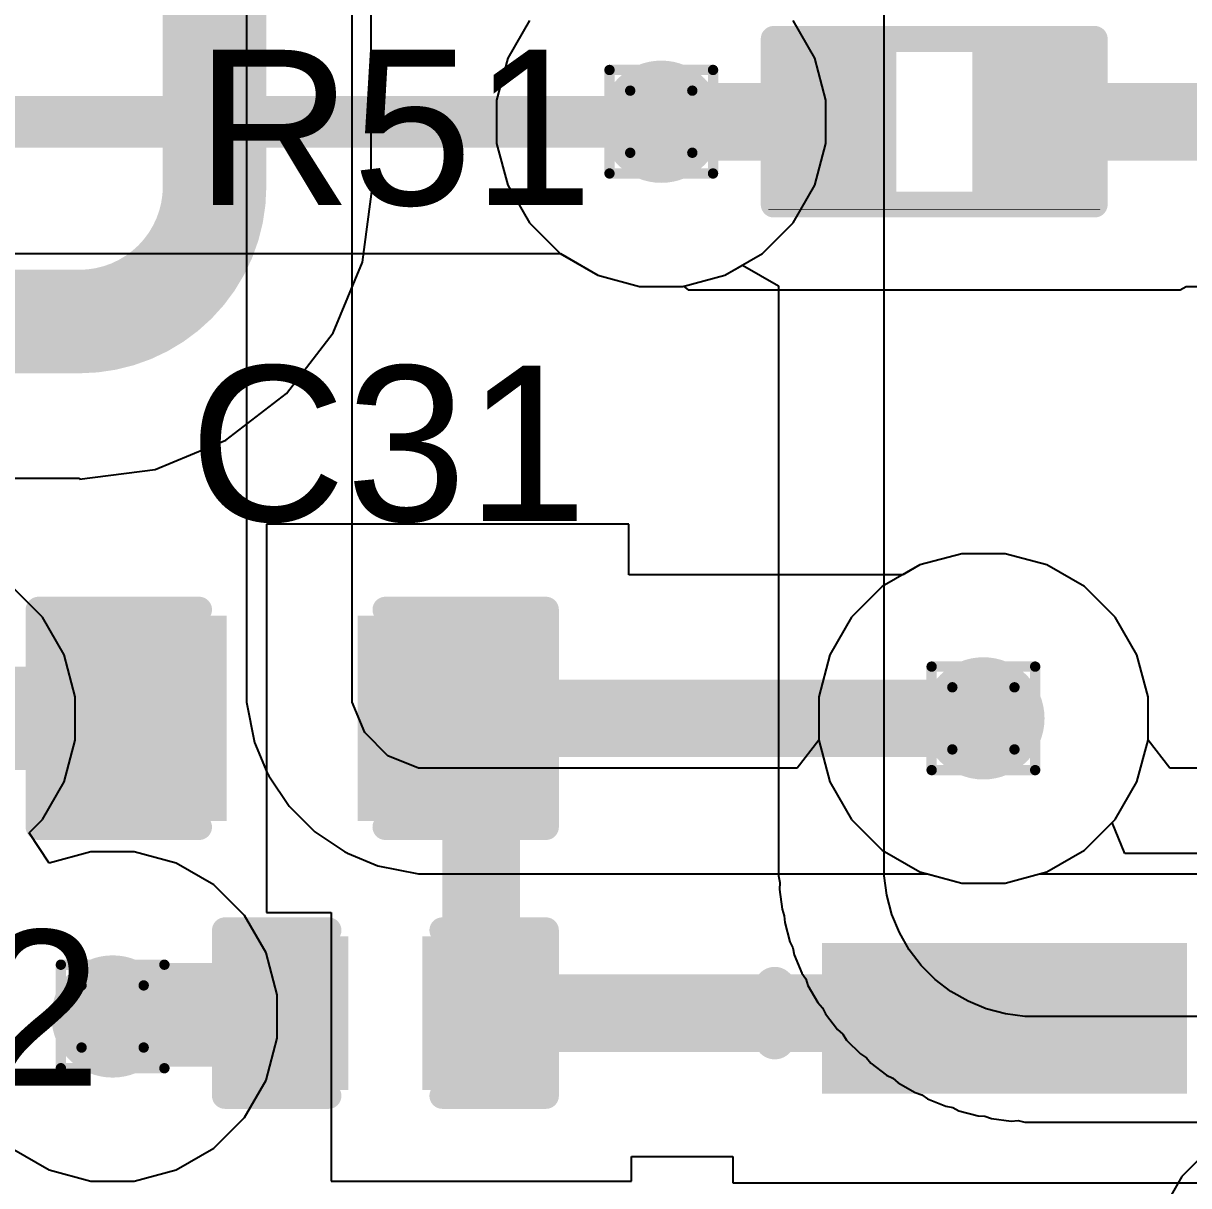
# Model space of a CAD drawing. Header units: inches. Extents: x -5 to 230, y -4 to 159.
# Drawn here: x 61.89 to 67.61, y 55.31 to 61.02 of the extents above; entities that cross this region are included whole.
import ezdxf

# ---------------------------------------------------------------- set-up
doc = ezdxf.new("R2010")
doc.units = ezdxf.units.IN
for name, color, linetype in [('Bottom Layer', 5, 'Continuous'), ('Drill Drawing', 1, 'Continuous'), ('Layer 1', 16, 'Continuous'), ('Layer 2', 76, 'Continuous'), ('Top Layer', 1, 'Continuous'), ('Top Overlay', 2, 'Continuous'), ('Top Paste', 8, 'Continuous'), ('Top Solder', 216, 'Continuous'), ('Via Holes', 16, 'Continuous')]:
    doc.layers.add(name, color=color, linetype=linetype)
doc.styles.add('Arial', font='', dxfattribs={"height": 0.2})
doc.styles.get('Arial').set_extended_font_data('Arial')

# ---------------------------------------------------------------- blocks, each defined once
blk = doc.blocks.new('SOIC_16_300____37')
at = {"layer": 'Top Layer'}
blk.add_hatch(color=1, dxfattribs=at).paths.add_polyline_path([(-5.69999876, 4.7449994), (-4.04999952, 4.7449994), (-4.04999952, 4.145000599999999), (-5.69999876, 4.145000599999999)])
at = {"layer": 'Top Paste'}
blk.add_hatch(color=8, dxfattribs=at).paths.add_polyline_path([(-5.69999876, 4.7449994), (-4.04999952, 4.7449994), (-4.04999952, 4.145000599999999), (-5.69999876, 4.145000599999999)])
at = {"layer": 'Top Solder'}
blk.add_hatch(color=216, dxfattribs=at).paths.add_polyline_path([(-5.769998619999999, 4.81499926), (-3.97999966, 4.81499926), (-3.97999966, 4.075000739999999), (-5.769998619999999, 4.075000739999999)])
at = {"layer": 'Top Overlay'}
for points in [[(-6.00199714, 4.597399999999999, 0.1999996, 0.1999996, 0), (-5.87499714, 4.4704, 0.1999996, 0.1999996, 0)], [(-6.00199714, 4.3434, 0.1999996, 0.1999996, 0), (-6.00199714, 4.597399999999999, 0.1999996, 0.1999996, 0)], [(-6.00199714, 4.3434, 0.1999996, 0.1999996, 0), (-5.87499714, 4.4704, 0.1999996, 0.1999996, 0)]]:
    blk.add_lwpolyline(points, format="xyseb", dxfattribs=at)
for points in [[(-6.05199704, 4.597399999999999, 0.0999998, 0.0999998, 1), (-5.95199724, 4.597399999999999, 0.0999998, 0.0999998, 1)], [(-6.05199704, 4.597399999999999, 0.0999998, 0.0999998, 1), (-5.95199724, 4.597399999999999, 0.0999998, 0.0999998, 1)], [(-5.924997039999999, 4.4704, 0.0999998, 0.0999998, 1), (-5.824997239999999, 4.4704, 0.0999998, 0.0999998, 1)], [(-5.924997039999999, 4.4704, 0.0999998, 0.0999998, 1), (-5.824997239999999, 4.4704, 0.0999998, 0.0999998, 1)], [(-6.05199704, 4.3434, 0.0999998, 0.0999998, 1), (-5.95199724, 4.3434, 0.0999998, 0.0999998, 1)], [(-6.05199704, 4.3434, 0.0999998, 0.0999998, 1), (-5.95199724, 4.3434, 0.0999998, 0.0999998, 1)]]:
    blk.add_lwpolyline(points, format="xyseb", close=True, dxfattribs=at)
blk = doc.blocks.new('R___0402_129')
at = {"layer": 'Top Layer'}
for points in [[(-0.6985, -0.3175), (-0.6985, 0.3175), (-0.2412999999999999, 0.3175), (-0.2413, -0.3175)], [(0.2412999999999999, -0.3175), (0.2413, 0.3175), (0.6985, 0.3175), (0.6985, -0.3175)]]:
    blk.add_hatch(color=1, dxfattribs=at).paths.add_polyline_path(points)
at = {"layer": 'Top Paste'}
for points in [[(-0.6985, -0.3175), (-0.6985, 0.3175), (-0.2412999999999999, 0.3175), (-0.2413, -0.3175)], [(0.2412999999999999, -0.3175), (0.2413, 0.3175), (0.6985, 0.3175), (0.6985, -0.3175)]]:
    blk.add_hatch(color=8, dxfattribs=at).paths.add_polyline_path(points)
at = {"layer": 'Top Solder'}
for points in [[(-0.75350116, -0.37250116), (-0.75350116, 0.37250116), (-0.1862988399999999, 0.37250116), (-0.18629884, -0.37250116)], [(0.1862988399999999, -0.37250116), (0.18629884, 0.37250116), (0.75350116, 0.37250116), (0.75350116, -0.37250116)]]:
    blk.add_hatch(color=216, dxfattribs=at).paths.add_polyline_path(points)
at = {"layer": 'Top Overlay'}
for points in [[(-0.7874, 0.4064, 0.127, 0.127, 0), (0.7874, 0.4064, 0.127, 0.127, 0)], [(-0.7874, -0.4064, 0.127, 0.127, 0), (-0.7874, 0.4064, 0.127, 0.127, 0)], [(0.7874, -0.4064, 0.127, 0.127, 0), (0.7874, 0.4064, 0.127, 0.127, 0)], [(-0.7874, -0.4064, 0.127, 0.127, 0), (0.7874, -0.4064, 0.127, 0.127, 0)], [(-0.8128, -0.4318, 0.0032258, 0.0032258, 0), (0.8128, -0.4318, 0.0032258, 0.0032258, 0)]]:
    blk.add_lwpolyline(points, format="xyseb", dxfattribs=at)
for points in [[(-0.8191499999999999, 0.4064, 0.0635, 0.0635, 1), (-0.7556499999999999, 0.4064, 0.0635, 0.0635, 1)], [(-0.8191499999999999, 0.4064, 0.0635, 0.0635, 1), (-0.7556499999999999, 0.4064, 0.0635, 0.0635, 1)], [(0.7556499999999999, 0.4064, 0.0635, 0.0635, 1), (0.8191499999999999, 0.4064, 0.0635, 0.0635, 1)], [(0.7556499999999999, 0.4064, 0.0635, 0.0635, 1), (0.8191499999999999, 0.4064, 0.0635, 0.0635, 1)], [(-0.8191499999999999, -0.4064, 0.0635, 0.0635, 1), (-0.7556499999999999, -0.4064, 0.0635, 0.0635, 1)], [(-0.8191499999999999, -0.4064, 0.0635, 0.0635, 1), (-0.7556499999999999, -0.4064, 0.0635, 0.0635, 1)], [(0.7556499999999999, -0.4064, 0.0635, 0.0635, 1), (0.8191499999999999, -0.4064, 0.0635, 0.0635, 1)], [(0.7556499999999999, -0.4064, 0.0635, 0.0635, 1), (0.8191499999999999, -0.4064, 0.0635, 0.0635, 1)], [(-0.81360518, -0.4318, 0.0016129, 0.0016129, 1), (-0.8119948199999999, -0.4318, 0.0016129, 0.0016129, 1)], [(0.8119948199999999, -0.4318, 0.0016129, 0.0016129, 1), (0.81360518, -0.4318, 0.0016129, 0.0016129, 1)]]:
    blk.add_lwpolyline(points, format="xyseb", close=True, dxfattribs=at)
blk = doc.blocks.new('C___0402_231')
at = {"layer": 'Top Layer'}
for points in [[(-0.6985, -0.3175), (-0.6985, 0.3175), (-0.2412999999999999, 0.3175), (-0.2413, -0.3175)], [(0.2412999999999999, -0.3175), (0.2413, 0.3175), (0.6985, 0.3175), (0.6985, -0.3175)]]:
    blk.add_hatch(color=1, dxfattribs=at).paths.add_polyline_path(points)
at = {"layer": 'Top Paste'}
for points in [[(-0.6985, -0.3175), (-0.6985, 0.3175), (-0.2412999999999999, 0.3175), (-0.2413, -0.3175)], [(0.2412999999999999, -0.3175), (0.2413, 0.3175), (0.6985, 0.3175), (0.6985, -0.3175)]]:
    blk.add_hatch(color=8, dxfattribs=at).paths.add_polyline_path(points)
at = {"layer": 'Top Solder'}
for points in [[(-0.7584998799999999, -0.37749988), (-0.7584998799999999, 0.37749988), (-0.18130012, 0.37749988), (-0.18130012, -0.37749988)], [(0.18130012, -0.37749988), (0.18130012, 0.37749988), (0.7584998799999999, 0.37749988), (0.7584998799999999, -0.37749988)]]:
    blk.add_hatch(color=216, dxfattribs=at).paths.add_polyline_path(points)
at = {"layer": 'Top Overlay'}
for points in [[(-0.7874, 0.4064, 0.127, 0.127, 0), (-0.2794, 0.4064, 0.127, 0.127, 0)], [(-0.7874, -0.4064, 0.127, 0.127, 0), (-0.7874, 0.4064, 0.127, 0.127, 0)], [(0.2794, 0.4064, 0.127, 0.127, 0), (0.7874, 0.4064, 0.127, 0.127, 0)], [(0.7874, -0.4064, 0.127, 0.127, 0), (0.7874, 0.4064, 0.127, 0.127, 0)], [(-0.7874, -0.4064, 0.127, 0.127, 0), (-0.2794, -0.4064, 0.127, 0.127, 0)], [(0.2794, -0.4064, 0.127, 0.127, 0), (0.7874, -0.4064, 0.127, 0.127, 0)]]:
    blk.add_lwpolyline(points, format="xyseb", dxfattribs=at)
for points in [[(-0.8191499999999999, 0.4064, 0.0635, 0.0635, 1), (-0.7556499999999999, 0.4064, 0.0635, 0.0635, 1)], [(-0.8191499999999999, 0.4064, 0.0635, 0.0635, 1), (-0.7556499999999999, 0.4064, 0.0635, 0.0635, 1)], [(-0.31115, 0.4064, 0.0635, 0.0635, 1), (-0.24765, 0.4064, 0.0635, 0.0635, 1)], [(0.24765, 0.4064, 0.0635, 0.0635, 1), (0.31115, 0.4064, 0.0635, 0.0635, 1)], [(0.7556499999999999, 0.4064, 0.0635, 0.0635, 1), (0.8191499999999999, 0.4064, 0.0635, 0.0635, 1)], [(0.7556499999999999, 0.4064, 0.0635, 0.0635, 1), (0.8191499999999999, 0.4064, 0.0635, 0.0635, 1)], [(-0.8191499999999999, -0.4064, 0.0635, 0.0635, 1), (-0.7556499999999999, -0.4064, 0.0635, 0.0635, 1)], [(-0.8191499999999999, -0.4064, 0.0635, 0.0635, 1), (-0.7556499999999999, -0.4064, 0.0635, 0.0635, 1)], [(-0.31115, -0.4064, 0.0635, 0.0635, 1), (-0.24765, -0.4064, 0.0635, 0.0635, 1)], [(0.24765, -0.4064, 0.0635, 0.0635, 1), (0.31115, -0.4064, 0.0635, 0.0635, 1)], [(0.7556499999999999, -0.4064, 0.0635, 0.0635, 1), (0.8191499999999999, -0.4064, 0.0635, 0.0635, 1)], [(0.7556499999999999, -0.4064, 0.0635, 0.0635, 1), (0.8191499999999999, -0.4064, 0.0635, 0.0635, 1)]]:
    blk.add_lwpolyline(points, format="xyseb", close=True, dxfattribs=at)
blk = doc.blocks.new('C___0603_232')
at = {"layer": 'Top Layer'}
for points in [[(-0.3809999999999999, 0.4445), (-0.3810000000000001, -0.4445), (-1.143, -0.4445), (-1.143, 0.4445)], [(1.143, 0.4445), (1.143, -0.4445), (0.3809999999999999, -0.4445), (0.3810000000000001, 0.4445)]]:
    blk.add_hatch(color=1, dxfattribs=at).paths.add_polyline_path(points)
at = {"layer": 'Top Paste'}
for points in [[(-0.3809999999999999, 0.4445), (-0.3810000000000001, -0.4445), (-1.143, -0.4445), (-1.143, 0.4445)], [(1.143, 0.4445), (1.143, -0.4445), (0.3809999999999999, -0.4445), (0.3810000000000001, 0.4445)]]:
    blk.add_hatch(color=8, dxfattribs=at).paths.add_polyline_path(points)
at = {"layer": 'Top Solder'}
for points in [[(-0.3210001199999999, 0.5044998799999999), (-0.3210001200000001, -0.50449988), (-1.20299988, -0.5044998799999999), (-1.20299988, 0.50449988)], [(1.20299988, 0.5044998799999999), (1.20299988, -0.50449988), (0.3210001199999999, -0.5044998799999999), (0.3210001200000001, 0.50449988)]]:
    blk.add_hatch(color=216, dxfattribs=at).paths.add_polyline_path(points)
at = {"layer": 'Top Overlay'}
for points in [[(-1.2446, -0.5334, 0.127, 0.127, 0), (-1.2446, 0.5334, 0.127, 0.127, 0)], [(-1.2446, 0.5334, 0.127, 0.127, 0), (-0.4571999999999999, 0.5334, 0.127, 0.127, 0)], [(0.4571999999999999, 0.5334, 0.127, 0.127, 0), (1.2446, 0.5334, 0.127, 0.127, 0)], [(1.2446, -0.5334, 0.127, 0.127, 0), (1.2446, 0.5334, 0.127, 0.127, 0)], [(-1.2446, -0.5334, 0.127, 0.127, 0), (-0.4571999999999999, -0.5334, 0.127, 0.127, 0)], [(0.4571999999999999, -0.5334, 0.127, 0.127, 0), (1.2446, -0.5334, 0.127, 0.127, 0)]]:
    blk.add_lwpolyline(points, format="xyseb", dxfattribs=at)
for points in [[(-1.27635, 0.5334, 0.0635, 0.0635, 1), (-1.21285, 0.5334, 0.0635, 0.0635, 1)], [(-1.27635, 0.5334, 0.0635, 0.0635, 1), (-1.21285, 0.5334, 0.0635, 0.0635, 1)], [(-0.4889499999999999, 0.5334, 0.0635, 0.0635, 1), (-0.42545, 0.5334, 0.0635, 0.0635, 1)], [(0.42545, 0.5334, 0.0635, 0.0635, 1), (0.4889499999999999, 0.5334, 0.0635, 0.0635, 1)], [(1.21285, 0.5334, 0.0635, 0.0635, 1), (1.27635, 0.5334, 0.0635, 0.0635, 1)], [(1.21285, 0.5334, 0.0635, 0.0635, 1), (1.27635, 0.5334, 0.0635, 0.0635, 1)], [(-1.27635, -0.5334, 0.0635, 0.0635, 1), (-1.21285, -0.5334, 0.0635, 0.0635, 1)], [(-1.27635, -0.5334, 0.0635, 0.0635, 1), (-1.21285, -0.5334, 0.0635, 0.0635, 1)], [(-0.4889499999999999, -0.5334, 0.0635, 0.0635, 1), (-0.42545, -0.5334, 0.0635, 0.0635, 1)], [(0.42545, -0.5334, 0.0635, 0.0635, 1), (0.4889499999999999, -0.5334, 0.0635, 0.0635, 1)], [(1.21285, -0.5334, 0.0635, 0.0635, 1), (1.27635, -0.5334, 0.0635, 0.0635, 1)], [(1.21285, -0.5334, 0.0635, 0.0635, 1), (1.27635, -0.5334, 0.0635, 0.0635, 1)]]:
    blk.add_lwpolyline(points, format="xyseb", close=True, dxfattribs=at)

msp = doc.modelspace()

# ---------------------------------------------------------------- hatches: boundary and pattern name
at = {"layer": 'Bottom Layer'}
h = msp.add_hatch(color=5, dxfattribs=at)
edge = h.paths.add_edge_path()
edge.add_arc((65.024, 60.53632292), 0.2999994, 0, 360)
h = msp.add_hatch(color=5, dxfattribs=at)
edge = h.paths.add_edge_path()
edge.add_arc((66.60445404000001, 57.6081144), 0.2999994, 0, 360)
h = msp.add_hatch(color=5, dxfattribs=at)
edge = h.paths.add_edge_path()
edge.add_arc((62.33233659999999, 56.14507948), 0.2999994, 0, 360)
at = {"layer": 'Layer 1'}
h = msp.add_hatch(color=16, dxfattribs=at)
edge = h.paths.add_edge_path()
edge.add_arc((65.024, 60.53632292), 0.2999994, 0, 360)
h = msp.add_hatch(color=16, dxfattribs=at)
edge = h.paths.add_edge_path()
edge.add_arc((66.60445404000001, 57.6081144), 0.2999994, 0, 360)
h = msp.add_hatch(color=16, dxfattribs=at)
edge = h.paths.add_edge_path()
edge.add_arc((62.33233659999999, 56.14507948), 0.2999994, 0, 360)
at = {"layer": 'Layer 2'}
h = msp.add_hatch(color=76, dxfattribs=at)
edge = h.paths.add_edge_path()
edge.add_arc((65.024, 60.53632292), 0.2999994, 0, 360)
h = msp.add_hatch(color=76, dxfattribs=at)
edge = h.paths.add_edge_path()
edge.add_arc((66.60445404000001, 57.6081144), 0.2999994, 0, 360)
h = msp.add_hatch(color=76, dxfattribs=at)
edge = h.paths.add_edge_path()
edge.add_arc((62.33233659999999, 56.14507948), 0.2999994, 0, 360)
at = {"layer": 'Top Layer'}
h = msp.add_hatch(color=1, dxfattribs=at)
edge = h.paths.add_edge_path()
edge.add_arc((65.024, 60.53632292), 0.2999994, 0, 360)
h = msp.add_hatch(color=1, dxfattribs=at)
edge = h.paths.add_edge_path()
edge.add_arc((66.60445404000001, 57.6081144), 0.2999994, 0, 360)
h = msp.add_hatch(color=1, dxfattribs=at)
edge = h.paths.add_edge_path()
edge.add_arc((62.33233659999999, 56.14507948), 0.2999994, 0, 360)
at = {"layer": 'Via Holes'}
h = msp.add_hatch(color=7, dxfattribs=at)
edge = h.paths.add_edge_path()
edge.add_arc((65.024, 60.53632292), 0.1499997, 0, 360)
h = msp.add_hatch(color=7, dxfattribs=at)
edge = h.paths.add_edge_path()
edge.add_arc((66.60445404000001, 57.6081144), 0.1499997, 0, 360)
h = msp.add_hatch(color=7, dxfattribs=at)
edge = h.paths.add_edge_path()
edge.add_arc((62.33233659999999, 56.14507948), 0.1499997, 0, 360)

# ---------------------------------------------------------------- linework, layer by layer
at = {"layer": 'Bottom Layer'}
for p, q in [((66.11751571999999, 56.88414328), (66.11751571999999, 64.6802872)), ((55.1731434, 59.888882), (64.52940358000001, 59.888882)), ((64.52940358000001, 59.888882), (64.71212356, 59.78338818)), ((65.33587644, 59.78338818), (65.421764, 59.83297406)), ((65.421764, 59.83297406), (65.599564, 59.73032249999999)), ((64.71212356, 59.78338818), (64.9176248, 59.72832352)), ((65.1303752, 59.72832352), (65.33587644, 59.78338818)), ((64.9176248, 59.72832352), (65.1303752, 59.72832352)), ((65.599564, 59.73032249999999), (65.599564, 56.88417121999999)), ((65.599564, 56.88417121999999), (65.59956145999999, 56.83573087999999)), ((65.59956145999999, 56.83573087999999), (65.60622642, 56.80222066)), ((66.11751317999999, 56.83570294), (66.11751571999999, 56.88414328)), ((66.13015476, 56.73964776), (66.11751317999999, 56.83570294)), ((65.60622642, 56.80222066), (65.60398868, 56.76811862)), ((65.60398868, 56.76811862), (65.61663026, 56.67206344)), ((66.15522709999999, 56.646064), (66.13015476, 56.73964776)), ((65.61663026, 56.67206344), (65.62761576, 56.6397013)), ((65.62761576, 56.6397013), (65.62984842, 56.60560688)), ((65.62984842, 56.60560688), (65.65492076, 56.51202565999999)), ((66.1922984, 56.5565544), (66.15522709999999, 56.646064)), ((66.24073874, 56.47265057999999), (66.1922984, 56.5565544)), ((65.65492076, 56.51202565999999), (65.67002867999999, 56.4813831)), ((65.67002867999999, 56.4813831), (65.67669364, 56.44787542)), ((65.67669364, 56.44787542), (65.71376494, 56.35836582)), ((66.29971754, 56.39578763999999), (66.24073874, 56.47265057999999)), ((66.36822642, 56.3272813), (66.29971754, 56.39578763999999)), ((65.71376494, 56.35836582), (65.73274889999999, 56.32995084)), ((65.73274889999999, 56.32995084), (65.7437344, 56.29758616)), ((66.44508936, 56.2683025), (66.36822642, 56.3272813)), ((65.7437344, 56.29758616), (65.79217474, 56.2136798)), ((66.52899318, 56.21986216), (66.44508936, 56.2683025)), ((65.79217474, 56.2136798), (65.81470962, 56.18798261999999)), ((66.61850278, 56.18278832), (66.52899318, 56.21986216)), ((65.81470962, 56.18798261999999), (65.82982007999999, 56.1573426)), ((65.82982007999999, 56.1573426), (65.88879888, 56.08047965999999)), ((66.71208654, 56.15771598), (66.61850278, 56.18278832)), ((66.80814172, 56.1450744), (66.71208654, 56.15771598)), ((66.85658206, 56.14507948), (66.80814172, 56.1450744)), ((69.9659129, 56.1450744), (66.85658206, 56.14507948)), ((65.88879888, 56.08047965999999), (65.91448844, 56.05794985999999)), ((65.91448844, 56.05794985999999), (65.93347748000001, 56.02953234)), ((65.93347748000001, 56.02953234), (66.00198635999999, 55.96102854)), ((66.00198635999999, 55.96102854), (66.03039118, 55.94204966)), ((66.03039118, 55.94204966), (66.05291844, 55.91636264)), ((66.05291844, 55.91636264), (66.12978138, 55.85738384)), ((66.12978138, 55.85738384), (66.1604214, 55.84227337999999)), ((66.1604214, 55.84227337999999), (66.18611858, 55.81973849999999)), ((66.18611858, 55.81973849999999), (66.27002239999999, 55.77129815999999)), ((66.27002239999999, 55.77129815999999), (66.30238707999999, 55.76031265999999)), ((66.30238707999999, 55.76031265999999), (66.3307919, 55.74133378)), ((66.3307919, 55.74133378), (66.4203015, 55.70425994)), ((66.4203015, 55.70425994), (66.45380918, 55.69759498)), ((66.45380918, 55.69759498), (66.48446444, 55.68247944)), ((66.48446444, 55.68247944), (66.5780482, 55.65740963999999)), ((66.5780482, 55.65740963999999), (66.61213753999999, 55.65517697999999)), ((66.61213753999999, 55.65517697999999), (66.64450221999999, 55.64419147999999)), ((66.64450221999999, 55.64419147999999), (66.7405574, 55.6315499)), ((66.7405574, 55.6315499), (66.77467213999999, 55.63378763999999)), ((66.77467213999999, 55.63378763999999), (66.80819505999999, 55.62712268)), ((66.80819505999999, 55.62712268), (66.85663539999999, 55.62712776)), ((66.85663539999999, 55.62712776), (69.9573277, 55.62712268))]:
    msp.add_line(p, q, dxfattribs=at)
msp.add_lwpolyline([(46.49001115999999, 60.53632292, 0.254, 0.254, 0), (65.024, 60.53632292, 0.254, 0.254, 0)], format="xyseb", dxfattribs=at)
msp.add_lwpolyline([(64.9605, 60.53632292, 0.127, 0.127, 1), (65.08749999999999, 60.53632292, 0.127, 0.127, 1)], format="xyseb", close=True, dxfattribs=at)
at = {"layer": 'Drill Drawing'}
for points in [[(64.77, 60.79032291999999, 0.0508, 0.0508, 0), (65.27799999999999, 60.79032291999999, 0.0508, 0.0508, 0)], [(64.77, 60.28232292, 0.0508, 0.0508, 0), (64.77, 60.79032291999999, 0.0508, 0.0508, 0)], [(65.27799999999999, 60.28232292, 0.0508, 0.0508, 0), (65.27799999999999, 60.79032291999999, 0.0508, 0.0508, 0)], [(64.87159999999999, 60.68872292, 0.0508, 0.0508, 0), (65.17639999999999, 60.68872292, 0.0508, 0.0508, 0)], [(64.87159999999999, 60.38392292, 0.0508, 0.0508, 0), (64.87159999999999, 60.68872292, 0.0508, 0.0508, 0)], [(65.17639999999999, 60.38392292, 0.0508, 0.0508, 0), (65.17639999999999, 60.68872292, 0.0508, 0.0508, 0)], [(64.87159999999999, 60.38392292, 0.0508, 0.0508, 0), (65.17639999999999, 60.38392292, 0.0508, 0.0508, 0)], [(64.77, 60.28232292, 0.0508, 0.0508, 0), (65.27799999999999, 60.28232292, 0.0508, 0.0508, 0)], [(66.35045403999999, 57.8621144, 0.0508, 0.0508, 0), (66.85845404, 57.8621144, 0.0508, 0.0508, 0)], [(66.35045403999999, 57.3541144, 0.0508, 0.0508, 0), (66.35045403999999, 57.8621144, 0.0508, 0.0508, 0)], [(66.85845404, 57.3541144, 0.0508, 0.0508, 0), (66.85845404, 57.8621144, 0.0508, 0.0508, 0)], [(66.45205404, 57.7605144, 0.0508, 0.0508, 0), (66.75685404, 57.7605144, 0.0508, 0.0508, 0)], [(66.45205404, 57.4557144, 0.0508, 0.0508, 0), (66.45205404, 57.7605144, 0.0508, 0.0508, 0)], [(66.75685404, 57.4557144, 0.0508, 0.0508, 0), (66.75685404, 57.7605144, 0.0508, 0.0508, 0)], [(66.45205404, 57.4557144, 0.0508, 0.0508, 0), (66.75685404, 57.4557144, 0.0508, 0.0508, 0)], [(66.35045403999999, 57.3541144, 0.0508, 0.0508, 0), (66.85845404, 57.3541144, 0.0508, 0.0508, 0)], [(62.0783366, 56.39907948, 0.0508, 0.0508, 0), (62.5863366, 56.39907948, 0.0508, 0.0508, 0)], [(62.0783366, 55.89107947999999, 0.0508, 0.0508, 0), (62.0783366, 56.39907948, 0.0508, 0.0508, 0)], [(62.5863366, 55.89107947999999, 0.0508, 0.0508, 0), (62.5863366, 56.39907948, 0.0508, 0.0508, 0)], [(62.1799366, 56.29747947999999, 0.0508, 0.0508, 0), (62.4847366, 56.29747947999999, 0.0508, 0.0508, 0)], [(62.1799366, 55.99267947999999, 0.0508, 0.0508, 0), (62.1799366, 56.29747947999999, 0.0508, 0.0508, 0)], [(62.4847366, 55.99267947999999, 0.0508, 0.0508, 0), (62.4847366, 56.29747947999999, 0.0508, 0.0508, 0)], [(62.1799366, 55.99267947999999, 0.0508, 0.0508, 0), (62.4847366, 55.99267947999999, 0.0508, 0.0508, 0)], [(62.0783366, 55.89107947999999, 0.0508, 0.0508, 0), (62.5863366, 55.89107947999999, 0.0508, 0.0508, 0)]]:
    msp.add_lwpolyline(points, format="xyseb", dxfattribs=at)
for points in [[(64.7573, 60.79032291999999, 0.0254, 0.0254, 1), (64.78269999999999, 60.79032291999999, 0.0254, 0.0254, 1)], [(64.7573, 60.79032291999999, 0.0254, 0.0254, 1), (64.78269999999999, 60.79032291999999, 0.0254, 0.0254, 1)], [(65.2653, 60.79032291999999, 0.0254, 0.0254, 1), (65.2907, 60.79032291999999, 0.0254, 0.0254, 1)], [(65.2653, 60.79032291999999, 0.0254, 0.0254, 1), (65.2907, 60.79032291999999, 0.0254, 0.0254, 1)], [(64.8589, 60.68872292, 0.0254, 0.0254, 1), (64.8843, 60.68872292, 0.0254, 0.0254, 1)], [(64.8589, 60.68872292, 0.0254, 0.0254, 1), (64.8843, 60.68872292, 0.0254, 0.0254, 1)], [(65.1637, 60.68872292, 0.0254, 0.0254, 1), (65.1891, 60.68872292, 0.0254, 0.0254, 1)], [(65.1637, 60.68872292, 0.0254, 0.0254, 1), (65.1891, 60.68872292, 0.0254, 0.0254, 1)], [(64.8589, 60.38392292, 0.0254, 0.0254, 1), (64.8843, 60.38392292, 0.0254, 0.0254, 1)], [(64.8589, 60.38392292, 0.0254, 0.0254, 1), (64.8843, 60.38392292, 0.0254, 0.0254, 1)], [(65.1637, 60.38392292, 0.0254, 0.0254, 1), (65.1891, 60.38392292, 0.0254, 0.0254, 1)], [(65.1637, 60.38392292, 0.0254, 0.0254, 1), (65.1891, 60.38392292, 0.0254, 0.0254, 1)], [(64.7573, 60.28232292, 0.0254, 0.0254, 1), (64.78269999999999, 60.28232292, 0.0254, 0.0254, 1)], [(64.7573, 60.28232292, 0.0254, 0.0254, 1), (64.78269999999999, 60.28232292, 0.0254, 0.0254, 1)], [(65.2653, 60.28232292, 0.0254, 0.0254, 1), (65.2907, 60.28232292, 0.0254, 0.0254, 1)], [(65.2653, 60.28232292, 0.0254, 0.0254, 1), (65.2907, 60.28232292, 0.0254, 0.0254, 1)], [(66.33775404, 57.8621144, 0.0254, 0.0254, 1), (66.36315404, 57.8621144, 0.0254, 0.0254, 1)], [(66.33775404, 57.8621144, 0.0254, 0.0254, 1), (66.36315404, 57.8621144, 0.0254, 0.0254, 1)], [(66.84575403999999, 57.8621144, 0.0254, 0.0254, 1), (66.87115404, 57.8621144, 0.0254, 0.0254, 1)], [(66.84575403999999, 57.8621144, 0.0254, 0.0254, 1), (66.87115404, 57.8621144, 0.0254, 0.0254, 1)], [(66.43935404, 57.7605144, 0.0254, 0.0254, 1), (66.46475404, 57.7605144, 0.0254, 0.0254, 1)], [(66.43935404, 57.7605144, 0.0254, 0.0254, 1), (66.46475404, 57.7605144, 0.0254, 0.0254, 1)], [(66.74415404, 57.7605144, 0.0254, 0.0254, 1), (66.76955404, 57.7605144, 0.0254, 0.0254, 1)], [(66.74415404, 57.7605144, 0.0254, 0.0254, 1), (66.76955404, 57.7605144, 0.0254, 0.0254, 1)], [(66.43935404, 57.4557144, 0.0254, 0.0254, 1), (66.46475404, 57.4557144, 0.0254, 0.0254, 1)], [(66.43935404, 57.4557144, 0.0254, 0.0254, 1), (66.46475404, 57.4557144, 0.0254, 0.0254, 1)], [(66.74415404, 57.4557144, 0.0254, 0.0254, 1), (66.76955404, 57.4557144, 0.0254, 0.0254, 1)], [(66.74415404, 57.4557144, 0.0254, 0.0254, 1), (66.76955404, 57.4557144, 0.0254, 0.0254, 1)], [(66.33775404, 57.3541144, 0.0254, 0.0254, 1), (66.36315404, 57.3541144, 0.0254, 0.0254, 1)], [(66.33775404, 57.3541144, 0.0254, 0.0254, 1), (66.36315404, 57.3541144, 0.0254, 0.0254, 1)], [(66.84575403999999, 57.3541144, 0.0254, 0.0254, 1), (66.87115404, 57.3541144, 0.0254, 0.0254, 1)], [(66.84575403999999, 57.3541144, 0.0254, 0.0254, 1), (66.87115404, 57.3541144, 0.0254, 0.0254, 1)], [(62.06563659999999, 56.39907948, 0.0254, 0.0254, 1), (62.0910366, 56.39907948, 0.0254, 0.0254, 1)], [(62.06563659999999, 56.39907948, 0.0254, 0.0254, 1), (62.0910366, 56.39907948, 0.0254, 0.0254, 1)], [(62.57363659999999, 56.39907948, 0.0254, 0.0254, 1), (62.5990366, 56.39907948, 0.0254, 0.0254, 1)], [(62.57363659999999, 56.39907948, 0.0254, 0.0254, 1), (62.5990366, 56.39907948, 0.0254, 0.0254, 1)], [(62.1672366, 56.29747947999999, 0.0254, 0.0254, 1), (62.1926366, 56.29747947999999, 0.0254, 0.0254, 1)], [(62.1672366, 56.29747947999999, 0.0254, 0.0254, 1), (62.1926366, 56.29747947999999, 0.0254, 0.0254, 1)], [(62.4720366, 56.29747947999999, 0.0254, 0.0254, 1), (62.4974366, 56.29747947999999, 0.0254, 0.0254, 1)], [(62.4720366, 56.29747947999999, 0.0254, 0.0254, 1), (62.4974366, 56.29747947999999, 0.0254, 0.0254, 1)], [(62.1672366, 55.99267947999999, 0.0254, 0.0254, 1), (62.1926366, 55.99267947999999, 0.0254, 0.0254, 1)], [(62.1672366, 55.99267947999999, 0.0254, 0.0254, 1), (62.1926366, 55.99267947999999, 0.0254, 0.0254, 1)], [(62.4720366, 55.99267947999999, 0.0254, 0.0254, 1), (62.4974366, 55.99267947999999, 0.0254, 0.0254, 1)], [(62.4720366, 55.99267947999999, 0.0254, 0.0254, 1), (62.4974366, 55.99267947999999, 0.0254, 0.0254, 1)], [(62.06563659999999, 55.89107947999999, 0.0254, 0.0254, 1), (62.0910366, 55.89107947999999, 0.0254, 0.0254, 1)], [(62.06563659999999, 55.89107947999999, 0.0254, 0.0254, 1), (62.0910366, 55.89107947999999, 0.0254, 0.0254, 1)], [(62.57363659999999, 55.89107947999999, 0.0254, 0.0254, 1), (62.5990366, 55.89107947999999, 0.0254, 0.0254, 1)], [(62.57363659999999, 55.89107947999999, 0.0254, 0.0254, 1), (62.5990366, 55.89107947999999, 0.0254, 0.0254, 1)]]:
    msp.add_lwpolyline(points, format="xyseb", close=True, dxfattribs=at)
at = {"layer": 'Layer 1'}
for p, q in [((64.37744046, 61.03244587999999), (64.27106526, 60.84819936)), ((65.77693474, 60.84819936), (65.67055954, 61.03244587999999)), ((64.27106526, 60.84819936), (64.21600059999999, 60.64269811999999)), ((65.83199939999999, 60.64269811999999), (65.77693474, 60.84819936)), ((64.21600059999999, 60.64269811999999), (64.21600059999999, 60.42994772)), ((65.83199939999999, 60.42994772), (65.83199939999999, 60.64269811999999)), ((64.21600059999999, 60.42994772), (64.27106526, 60.22444648)), ((65.77693474, 60.22444648), (65.83199939999999, 60.42994772)), ((64.27106526, 60.22444648), (64.37744046, 60.04019996)), ((65.67055954, 60.04019996), (65.77693474, 60.22444648)), ((64.37744046, 60.04019996), (64.52787703999999, 59.88976338)), ((65.52012296, 59.88976338), (65.67055954, 60.04019996)), ((64.52787703999999, 59.88976338), (64.71212356, 59.78338818)), ((65.33587644, 59.78338818), (65.52012296, 59.88976338)), ((64.71212356, 59.78338818), (64.9176248, 59.72832352)), ((65.1303752, 59.72832352), (65.33587644, 59.78338818)), ((64.9176248, 59.72832352), (65.1303752, 59.72832352)), ((66.49807884, 58.41611380000001), (66.2925776, 58.36104913999999)), ((66.71082924, 58.41611380000001), (66.49807884, 58.41611380000001)), ((66.91633048, 58.36104913999999), (66.71082924, 58.41611380000001)), ((66.2925776, 58.36104913999999), (66.10833108, 58.25467393999999)), ((67.10057699999999, 58.25467393999999), (66.91633048, 58.36104913999999)), ((66.10833108, 58.25467393999999), (65.9578945, 58.10423736)), ((67.25101357999999, 58.10423736), (67.10057699999999, 58.25467393999999)), ((65.9578945, 58.10423736), (65.85151929999999, 57.91999084)), ((67.35738878, 57.91999084), (67.25101357999999, 58.10423736)), ((65.85151929999999, 57.91999084), (65.79645464, 57.7144896)), ((67.41245344, 57.7144896), (67.35738878, 57.91999084)), ((65.79645464, 57.7144896), (65.79645464, 57.5017392)), ((67.41245344, 57.5017392), (67.41245344, 57.7144896)), ((65.79645464, 57.5017392), (65.85151929999999, 57.29623795999999)), ((67.35738878, 57.29623795999999), (67.41245344, 57.5017392)), ((65.85151929999999, 57.29623795999999), (65.9578945, 57.11199143999999)), ((67.25101357999999, 57.11199143999999), (67.35738878, 57.29623795999999)), ((65.9578945, 57.11199143999999), (66.10833108, 56.96155486)), ((67.10057699999999, 56.96155486), (67.25101357999999, 57.11199143999999)), ((66.10833108, 56.96155486), (66.2925776, 56.85517966)), ((66.91633048, 56.85517966), (67.10057699999999, 56.96155486)), ((66.2925776, 56.85517966), (66.49807884, 56.800115)), ((66.71082924, 56.800115), (66.91633048, 56.85517966)), ((66.49807884, 56.800115), (66.71082924, 56.800115))]:
    msp.add_line(p, q, dxfattribs=at)
at = {"layer": 'Layer 2'}
for p, q in [((62.9895108, 62.80817511999999), (62.9895108, 57.76868049999999)), ((63.50746252, 57.76868049999999), (63.50746252, 62.8208802)), ((64.37744046, 61.03244587999999), (64.27106526, 60.84819936)), ((65.77693474, 60.84819936), (65.67055954, 61.03244587999999)), ((64.27106526, 60.84819936), (64.21600059999999, 60.64269811999999)), ((65.83199939999999, 60.64269811999999), (65.77693474, 60.84819936)), ((64.21600059999999, 60.64269811999999), (64.21600059999999, 60.42994772)), ((65.83199939999999, 60.42994772), (65.83199939999999, 60.64269811999999)), ((64.21600059999999, 60.42994772), (64.27106526, 60.22444648)), ((65.77693474, 60.22444648), (65.83199939999999, 60.42994772)), ((64.27106526, 60.22444648), (64.37744046, 60.04019996)), ((65.67055954, 60.04019996), (65.77693474, 60.22444648)), ((64.37744046, 60.04019996), (64.52787703999999, 59.88976338)), ((65.52012296, 59.88976338), (65.67055954, 60.04019996)), ((64.52787703999999, 59.88976338), (64.71212356, 59.78338818)), ((65.33587644, 59.78338818), (65.52012296, 59.88976338)), ((64.71212356, 59.78338818), (64.9176248, 59.72832352)), ((65.1303752, 59.72832352), (65.33587644, 59.78338818)), ((64.9176248, 59.72832352), (65.1303752, 59.72832352)), ((66.49807884, 58.41611380000001), (66.2925776, 58.36104913999999)), ((66.71082924, 58.41611380000001), (66.49807884, 58.41611380000001)), ((66.91633048, 58.36104913999999), (66.71082924, 58.41611380000001)), ((66.2925776, 58.36104913999999), (66.10833108, 58.25467393999999)), ((67.10057699999999, 58.25467393999999), (66.91633048, 58.36104913999999)), ((61.98755953999999, 58.10423736), (61.83712296, 58.25467393999999)), ((66.10833108, 58.25467393999999), (65.9578945, 58.10423736)), ((67.25101357999999, 58.10423736), (67.10057699999999, 58.25467393999999)), ((62.09393473999999, 57.91999084), (61.98755953999999, 58.10423736)), ((65.9578945, 58.10423736), (65.85151929999999, 57.91999084)), ((67.35738878, 57.91999084), (67.25101357999999, 58.10423736)), ((62.14899939999999, 57.7144896), (62.09393473999999, 57.91999084)), ((65.85151929999999, 57.91999084), (65.79645464, 57.7144896)), ((67.41245344, 57.7144896), (67.35738878, 57.91999084)), ((62.9895108, 57.76868049999999), (62.9895108, 57.68801518)), ((63.50746252, 57.68801518), (63.50746252, 57.76868049999999)), ((62.14899939999999, 57.5017392), (62.14899939999999, 57.7144896)), ((65.79645464, 57.7144896), (65.79645464, 57.50174174)), ((67.41245344, 57.50174174), (67.41245344, 57.7144896)), ((62.9895108, 57.68801518), (63.02893667999999, 57.48980374)), ((63.56919976, 57.53896543999999), (63.50746252, 57.68801518)), ((63.68327623999999, 57.42488896), (63.56919976, 57.53896543999999)), ((62.09393473999999, 57.29623795999999), (62.14899939999999, 57.5017392)), ((63.02893667999999, 57.48980374), (63.02894176, 57.48979612)), ((63.02894176, 57.48979612), (63.09067391999999, 57.340754)), ((65.79645464, 57.50174174), (65.69011246, 57.36315172)), ((67.51879561999999, 57.36315172), (67.41245344, 57.50174174)), ((63.83232598, 57.36315172), (63.68327623999999, 57.42488896)), ((65.69011246, 57.36315172), (63.83232598, 57.36315172)), ((75.43216561999999, 57.36315172), (67.51879561999999, 57.36315172)), ((61.98755953999999, 57.11199143999999), (62.09393473999999, 57.29623795999999)), ((63.09067391999999, 57.340754), (63.0963813, 57.33221198)), ((63.0963813, 57.33221198), (63.09924134, 57.32530825999999)), ((63.09924134, 57.32530825999999), (63.19816164, 57.17726181999999)), ((63.19816164, 57.17726181999999), (63.32406181999999, 57.05136164)), ((61.92210119999999, 57.0465331), (61.98755953999999, 57.11199143999999)), ((62.0204627, 56.89801422), (61.92210119999999, 57.0465331)), ((63.32406181999999, 57.05136164), (63.47210571999999, 56.95244134)), ((62.2259614, 56.95307888), (62.0204627, 56.89801422)), ((62.43871179999999, 56.95307888), (62.2259614, 56.95307888)), ((62.64421304, 56.89801422), (62.43871179999999, 56.95307888)), ((63.47210571999999, 56.95244134), (63.48226825999999, 56.94823256)), ((63.48226825999999, 56.94823256), (63.4850648, 56.94636312)), ((62.82845955999999, 56.79163902), (62.64421304, 56.89801422)), ((63.4850648, 56.94636312), (63.63411453999999, 56.88462587999999)), ((63.63411453999999, 56.88462587999999), (63.83232598, 56.8452)), ((63.83232598, 56.8452), (66.3298267, 56.8452)), ((66.3298267, 56.8452), (66.49807884, 56.800115)), ((66.71082924, 56.800115), (66.87908138, 56.84519746)), ((66.87908138, 56.84519746), (75.4195723, 56.84519491999999)), ((62.97889614, 56.64120243999999), (62.82845955999999, 56.79163902)), ((66.49807884, 56.800115), (66.71082924, 56.800115)), ((63.08527134, 56.45695591999999), (62.97889614, 56.64120243999999)), ((63.140336, 56.25145467999999), (63.08527134, 56.45695591999999)), ((63.140336, 56.03870428), (63.140336, 56.25145467999999)), ((63.08527134, 55.83320304), (63.140336, 56.03870428)), ((62.97889614, 55.64895652), (63.08527134, 55.83320304)), ((62.82845955999999, 55.49851993999999), (62.97889614, 55.64895652)), ((61.83621364, 55.49851993999999), (62.02046016, 55.39214473999999)), ((62.64421304, 55.39214473999999), (62.82845955999999, 55.49851993999999)), ((67.72827704, 55.51055954), (67.57784046, 55.36012295999999)), ((62.02046016, 55.39214473999999), (62.2259614, 55.33708007999999)), ((62.43871179999999, 55.33708007999999), (62.64421304, 55.39214473999999)), ((67.57784046, 55.36012295999999), (67.47146526, 55.17587644)), ((62.2259614, 55.33708007999999), (62.43871179999999, 55.33708007999999))]:
    msp.add_line(p, q, dxfattribs=at)
at = {"layer": 'Top Layer'}
for p, q in [((63.6011301, 60.21882292), (63.6011301, 66.38669983999999)), ((64.37744046, 61.03244587999999), (64.27106526, 60.84819936)), ((64.27106526, 60.84819936), (64.21600059999999, 60.64269811999999)), ((64.21600059999999, 60.64269811999999), (64.21600059999999, 60.42994772)), ((64.21600059999999, 60.42994772), (64.27106526, 60.22444648)), ((63.55787135999999, 59.84676371999999), (63.60685271999999, 60.21882292)), ((63.60685271999999, 60.21882292), (63.6011301, 60.21882292)), ((64.27106526, 60.22444648), (64.37744046, 60.04019996)), ((64.37744046, 60.04019996), (64.52787703999999, 59.88976338)), ((64.52787703999999, 59.88976338), (64.71212356, 59.78338818)), ((63.41425975999999, 59.50005880000001), (63.55787135999999, 59.84676371999999)), ((64.71212356, 59.78338818), (64.9176248, 59.72832352)), ((64.9176248, 59.72832352), (65.1303752, 59.72832352)), ((65.1303752, 59.72832352), (65.13294568, 59.72901186)), ((65.13294568, 59.72901186), (65.15665403999999, 59.71082038)), ((65.15665403999999, 59.71082038), (65.15665403999999, 59.71082292)), ((65.15665403999999, 59.71082292), (67.56965403999999, 59.71082292)), ((67.56965403999999, 59.71082038), (67.59985718, 59.72832352)), ((67.56965403999999, 59.71082292), (67.56965403999999, 59.71082038)), ((67.59985718, 59.72832352), (68.87112972, 59.72832352)), ((63.18580962, 59.20233778), (63.41425975999999, 59.50005880000001)), ((62.8880886, 58.97388763999999), (63.18580962, 59.20233778)), ((62.54138368, 58.83027604), (62.8880886, 58.97388763999999)), ((59.95288492, 58.7870173), (62.16932447999999, 58.7870173)), ((62.16932447999999, 58.78129467999999), (62.54138368, 58.83027604)), ((62.16932447999999, 58.7870173), (62.16932447999999, 58.78129467999999)), ((64.86455404, 58.5606144), (63.08655404, 58.5606144)), ((63.08655404, 58.5606144), (63.08655404, 56.65561439999999)), ((64.86455404, 58.31273325999999), (64.86455404, 58.5606144)), ((66.49807884, 58.41611380000001), (66.2925776, 58.36104913999999)), ((66.71082924, 58.41611380000001), (66.49807884, 58.41611380000001)), ((66.91633048, 58.36104913999999), (66.71082924, 58.41611380000001)), ((66.2925776, 58.36104913999999), (66.20889222, 58.31273325999999)), ((67.10057699999999, 58.25467393999999), (66.91633048, 58.36104913999999)), ((66.20889222, 58.31273325999999), (64.86455404, 58.31273325999999)), ((67.25101357999999, 58.10423736), (67.10057699999999, 58.25467393999999)), ((67.35738878, 57.91999084), (67.25101357999999, 58.10423736)), ((67.41245344, 57.7144896), (67.35738878, 57.91999084)), ((67.41245344, 57.5017392), (67.41245344, 57.7144896)), ((67.35738878, 57.29623795999999), (67.41245344, 57.5017392)), ((67.25101357999999, 57.11199143999999), (67.35738878, 57.29623795999999)), ((67.23561864, 57.0965965), (67.25101357999999, 57.11199143999999)), ((67.29874525999999, 56.9441965), (67.23561864, 57.0965965)), ((68.04085452, 56.9441965), (67.29874525999999, 56.9441965)), ((63.08655404, 56.65561439999999), (63.40405403999999, 56.65561439999999)), ((63.40405403999999, 56.65561439999999), (63.40405403999999, 55.3360971)), ((64.87725404, 55.3360971), (64.87725404, 55.45706968)), ((64.87725404, 55.45706968), (65.37485527999999, 55.45706968)), ((65.37485527999999, 55.45706968), (65.37485527999999, 55.32819769999999)), ((63.40405403999999, 55.3360971), (64.87725404, 55.3360971)), ((65.37485527999999, 55.32819769999999), (68.04085452, 55.32819769999999))]:
    msp.add_line(p, q, dxfattribs=at)
for points in [[(62.83255403999999, 60.21882292, 0.508, 0.508, 0), (62.83255403999999, 66.38669983999999, 0.508, 0.508, 0)], [(65.024, 60.53632292, 0.3809999999999999, 0.3809999999999999, 0), (65.89325404, 60.53632292, 0.3809999999999999, 0.3809999999999999, 0)], [(66.83305404, 60.53632292, 0.3809999999999999, 0.3809999999999999, 0), (68.88285436, 60.53632292, 0.3809999999999999, 0.3809999999999999, 0)], [(62.83255403999999, 60.21882292, 0.508, 0.508, -0.4142135623730951), (62.16932447999999, 59.55559336, 0.508, 0.508, 0)], [(59.06388492, 59.55559336, 0.508, 0.508, 0), (62.16932447999999, 59.55559336, 0.508, 0.508, 0)], [(61.34099999999999, 57.6081144, 0.508, 0.508, 0), (62.45155404, 57.6081144, 0.508, 0.508, 0)], [(63.97555403999999, 57.6081144, 0.3809999999999999, 0.3809999999999999, 0), (63.97564548, 57.60820583999999, 0.3809999999999999, 0.3809999999999999, 0)], [(63.97555403999999, 57.6081144, 0.3809999999999999, 0.3809999999999999, -0.0001383848812693519), (63.97564548, 57.6081144, 0.3809999999999999, 0.3809999999999999, 0)], [(63.97564548, 57.60820583999999, 0.3809999999999999, 0.3809999999999999, 0), (66.60436259999999, 57.60820583999999, 0.3809999999999999, 0.3809999999999999, 0)], [(63.97564548, 57.6081144, 0.3809999999999999, 0.3809999999999999, -0.4140514436926424), (64.14065404, 57.4430144, 0.3809999999999999, 0.3809999999999999, 0)], [(66.60436259999999, 57.60820583999999, 0.3809999999999999, 0.3809999999999999, 0), (66.60445404000001, 57.6081144, 0.3809999999999999, 0.3809999999999999, 0)], [(64.14065404, 56.16159709999999, 0.3809999999999999, 0.3809999999999999, 0), (64.14065404, 57.4430144, 0.3809999999999999, 0.3809999999999999, 0)], [(62.34059414, 56.15333702, 0.508, 0.508, 0), (63.13402156, 56.15333702, 0.508, 0.508, 0)], [(64.14065404, 56.16159709999999, 0.3809999999999999, 0.3809999999999999, 0), (66.6824549, 56.16159709999999, 0.3809999999999999, 0.3809999999999999, 0)], [(66.6824549, 56.16159709999999, 0.3809999999999999, 0.3809999999999999, -0.4142135623730951), (66.7078549, 56.1361971, 0.3809999999999999, 0.3809999999999999, 0)], [(62.33233659999999, 56.14507948, 0.254, 0.254, 0), (62.34059414, 56.15333702, 0.254, 0.254, 0)]]:
    msp.add_lwpolyline(points, format="xyseb", dxfattribs=at)
for points in [[(64.92875, 60.53632292, 0.1905, 0.1905, 1), (65.11925000000001, 60.53632292, 0.1905, 0.1905, 1)], [(65.79800404, 60.53632292, 0.1905, 0.1905, 1), (65.98850404, 60.53632292, 0.1905, 0.1905, 1)], [(66.73780404, 60.53632292, 0.1905, 0.1905, 1), (66.92830404, 60.53632292, 0.1905, 0.1905, 1)], [(62.70555404, 60.21882292, 0.254, 0.254, 1), (62.95955404, 60.21882292, 0.254, 0.254, 1)], [(62.70555404, 60.21882292, 0.254, 0.254, 1), (62.95955404, 60.21882292, 0.254, 0.254, 1)], [(62.04232448, 59.55559336, 0.254, 0.254, 1), (62.29632448, 59.55559336, 0.254, 0.254, 1)], [(62.04232448, 59.55559336, 0.254, 0.254, 1), (62.29632448, 59.55559336, 0.254, 0.254, 1)], [(62.32455404, 57.6081144, 0.254, 0.254, 1), (62.57855404, 57.6081144, 0.254, 0.254, 1)], [(63.88030404, 57.6081144, 0.1905, 0.1905, 1), (64.07080404, 57.6081144, 0.1905, 0.1905, 1)], [(63.88030404, 57.6081144, 0.1905, 0.1905, 1), (64.07080404, 57.6081144, 0.1905, 0.1905, 1)], [(63.88039548, 57.60820583999999, 0.1905, 0.1905, 1), (64.07089547999999, 57.60820583999999, 0.1905, 0.1905, 1)], [(63.88039548, 57.60820583999999, 0.1905, 0.1905, 1), (64.07089547999999, 57.60820583999999, 0.1905, 0.1905, 1)], [(63.88039548, 57.6081144, 0.1905, 0.1905, 1), (64.07089547999999, 57.6081144, 0.1905, 0.1905, 1)], [(63.88039548, 57.6081144, 0.1905, 0.1905, 1), (64.07089547999999, 57.6081144, 0.1905, 0.1905, 1)], [(66.5091126, 57.60820583999999, 0.1905, 0.1905, 1), (66.6996126, 57.60820583999999, 0.1905, 0.1905, 1)], [(66.5091126, 57.60820583999999, 0.1905, 0.1905, 1), (66.6996126, 57.60820583999999, 0.1905, 0.1905, 1)], [(66.50920404, 57.6081144, 0.1905, 0.1905, 1), (66.69970403999999, 57.6081144, 0.1905, 0.1905, 1)], [(64.04540404, 57.4430144, 0.1905, 0.1905, 1), (64.23590404, 57.4430144, 0.1905, 0.1905, 1)], [(64.04540404, 57.4430144, 0.1905, 0.1905, 1), (64.23590404, 57.4430144, 0.1905, 0.1905, 1)], [(62.21359413999999, 56.15333702, 0.254, 0.254, 1), (62.46759414, 56.15333702, 0.254, 0.254, 1)], [(63.00702155999999, 56.15333702, 0.254, 0.254, 1), (63.26102156, 56.15333702, 0.254, 0.254, 1)], [(64.04540404, 56.16159709999999, 0.1905, 0.1905, 1), (64.23590404, 56.16159709999999, 0.1905, 0.1905, 1)], [(64.04540404, 56.16159709999999, 0.1905, 0.1905, 1), (64.23590404, 56.16159709999999, 0.1905, 0.1905, 1)], [(66.5872049, 56.16159709999999, 0.1905, 0.1905, 1), (66.77770489999999, 56.16159709999999, 0.1905, 0.1905, 1)], [(66.5872049, 56.16159709999999, 0.1905, 0.1905, 1), (66.77770489999999, 56.16159709999999, 0.1905, 0.1905, 1)], [(66.6126049, 56.1361971, 0.1905, 0.1905, 1), (66.80310490000001, 56.1361971, 0.1905, 0.1905, 1)], [(62.26883659999999, 56.14507948, 0.127, 0.127, 1), (62.3958366, 56.14507948, 0.127, 0.127, 1)], [(62.27709413999999, 56.15333702, 0.127, 0.127, 1), (62.40409414, 56.15333702, 0.127, 0.127, 1)]]:
    msp.add_lwpolyline(points, format="xyseb", close=True, dxfattribs=at)

# ---------------------------------------------------------------- block references
for name, p in [('R___0402_129', (66.36315404, 60.53632292)), ('C___0603_232', (63.21355404, 57.6081144)), ('SOIC_16_300____37', (71.58285403999999, 51.69119709999999)), ('C___0402_231', (63.67075403999999, 56.16159709999999))]:
    msp.add_blockref(name, p)

# ---------------------------------------------------------------- texts
at = {"layer": 'Top Overlay', "style": 'Arial'}
for s, p in [('R51', (62.73793904, 60.12734989999999)), ('C31', (62.70784258, 58.57630397999999)), ('C32', (60.3253302, 55.80624602))]:
    msp.add_text(s, height=0.7619999999999999, dxfattribs=at).set_placement(p)

doc.saveas('drawing.dxf')
